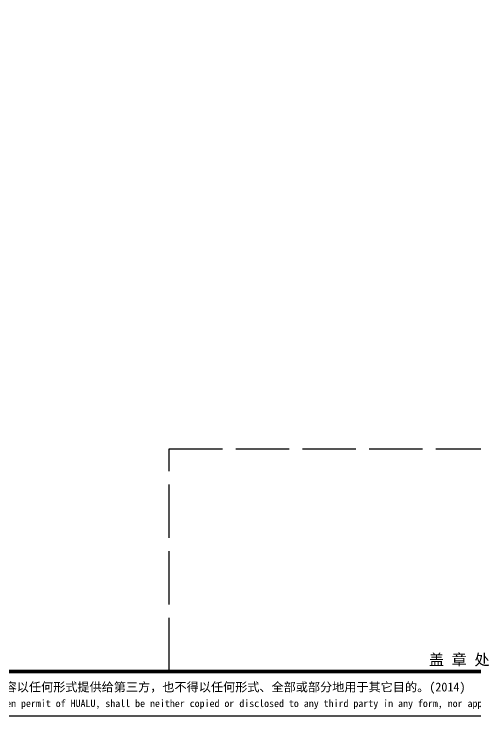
# Model space of a CAD drawing. Extents: x 0 to 594, y 0 to 1261.
# Drawn here: x 297 to 400.9, y 0 to 157.6 of the extents above; entities that cross this region are included whole.
import ezdxf

# ---------------------------------------------------------------- set-up
doc = ezdxf.new("R2010")
doc.units = 0
doc.header["$MEASUREMENT"] = 0
doc.linetypes.add('ACAD_ISO02W100', pattern=[15, 12, -3])
doc.layers.get('0').update_dxf_attribs({"linetype": 'CONTINUOUS'})
doc.layers.add('水印', color=254, linetype='ACAD_ISO02W100')
doc.styles.add('HUALUC', font='SimSun.ttf')

msp = doc.modelspace()

# ---------------------------------------------------------------- linework, layer by layer
msp.add_line((0, 0), (594, 0))
at = {"const_width": 0.8}
msp.add_lwpolyline([(10, 1236), (584, 1236), (584, 10), (10, 10)], close=True, dxfattribs=at)
at = {"layer": '水印'}
for p, q in [((331.8522952899443, 10), (331.8522952899443, 60)), ((331.8522952899443, 60), (403.8522952899443, 60))]:
    msp.add_line(p, q, dxfattribs=at)

# ---------------------------------------------------------------- texts
at = {"style": 'HUALUC'}
for s, height, p in [('注：本图为华陆工程科技有限责任公司专有。未经本公司许可，不得复制、不得将本图或其中内容以任何形式提供给第三方，也不得以任何形式、全部或部分地用于其它目的。(2014)', 2, (180.3098, 5.5)), ('Copyrights of this drawing are reserved by HUALU, any information contained herein, without prior written permit of HUALU, shall be neither copied or disclosed to any third party in any form, nor applied completely or partially in any form for any other purposes than the intended project.', 1.64, (180.3098, 2))]:
    msp.add_text(s, height=height, dxfattribs=at).set_placement(p)
at = {"layer": '水印', "insert": (403.9261476449722, 12.5), "char_height": 2.5, "width": 72, "attachment_point": 6, "style": 'HUALUC'}
msp.add_mtext('盖 章 处 ', dxfattribs=at)

doc.saveas('drawing.dxf')
